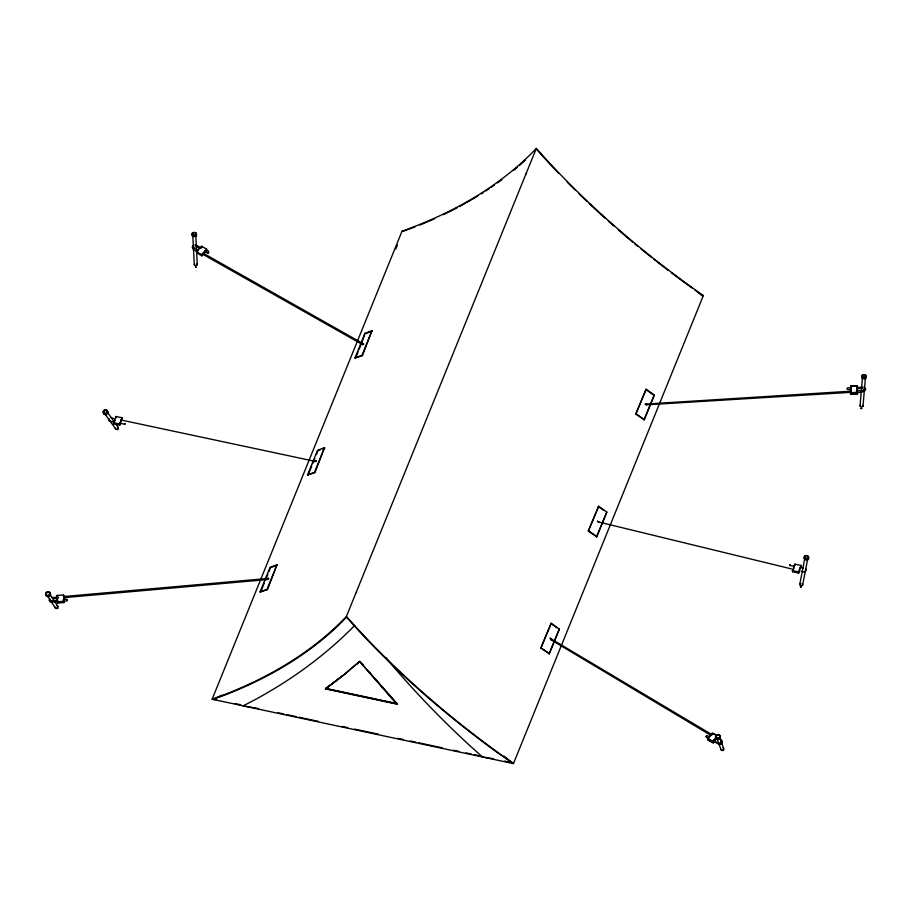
<?xml version="1.0" encoding="UTF-8"?>
<svg xmlns="http://www.w3.org/2000/svg" width="912" height="912" viewBox="0 0 912 912"><rect width="100%" height="100%" fill="white"/><g stroke="black" fill="none" stroke-linecap="round" stroke-linejoin="round"><path stroke-width="1.37" d="M63.145 599.834C68.628 597.634 68.879 602.239 63.156 600.985M851.489 387.931C845.732 386.608 845.857 391.134 851.489 389.059M847.373 389.344L847.305 388.227M850.429 392.536L850.919 386.107L857.371 386.152L857.018 393.836L850.565 393.79L850.429 392.536L856.881 392.582L857.018 393.836M850.565 393.79L850.919 386.107M856.881 392.582L857.371 386.152M860.05 405.794L862.387 378.537M862.991 406.228L865.442 377.602M67.34 600.598L67.26 599.572M799.756 584.467L804.829 558.235M802.708 584.74L807.77 558.497A1.493 1.003 10.9 0 1 807.587 558.988M790.066 565.144L790.054 564.517L789.803 565.611L793.885 566.056M792.403 570.547L794.945 564.129L801.078 565.474L798.707 573.078L792.562 571.721L792.403 570.547L798.536 571.904L798.707 573.078M792.562 571.721L794.09 567.868M798.536 571.904L801.078 565.474M212.12 699.23L402.021 231.192A734.228 404.825 22.1 0 0 536.324 148.405A734.228 404.825 22.1 0 0 703.357 295.556L513.456 763.595L212.12 699.23A734.228 404.825 22.1 0 0 346.423 616.444L536.324 148.405M512.715 762.877L497.086 752.377A734.89 405.19 22.1 0 1 357.561 629.451L346.537 617.219L338.409 625.37A734.89 405.19 22.1 0 1 226.222 694.522L213.066 699.436L216.019 699.504M395.797 249.056L397.404 245.1M260.068 591.934L270.066 567.298L277.02 564.699L267.478 589.722L260.068 591.934L267.022 589.334L277.02 564.699M307.538 474.924L317.536 450.289L324.49 447.689L314.948 472.712L307.538 474.924L314.492 472.325L324.49 447.689M355.019 357.914L365.017 333.279L371.959 330.68L362.429 355.703L355.019 357.914L361.973 355.315L371.959 330.68M260.524 592.321L264.206 583.247M266.315 578.06L267.889 574.172M268.937 571.573L270.522 567.686L277.476 565.087M307.994 475.312L311.676 466.237M312.736 463.638L314.834 458.451M316.418 454.564L317.992 450.676L320.306 449.81M355.475 358.302L358.108 351.815M359.157 349.228L360.73 345.34M361.79 342.741L365.017 333.279M325.459 688.879L344.462 674.515L359.75 661.36L396.971 704.144L325.459 688.879L344.576 674.253M356.695 664.278L359.75 661.36M540.827 648.113L551.201 623.261L559.352 629.086L549.355 653.722L540.827 648.113L551.201 623.261M588.308 531.103L598.671 506.251L606.822 512.077L596.824 536.712L588.308 531.103L598.671 506.251M635.778 414.094L646.141 389.242L654.292 395.067L644.305 419.702L635.778 414.094L646.141 389.242M548.978 653.938L559.352 629.086M596.459 536.929L606.822 512.077M643.929 419.919L654.292 395.067M702.194 295.864L694.876 289.97M113.453 422.701L116.029 416.499L122.14 417.753L119.757 425.209L113.635 423.955L113.453 422.701L119.575 423.955L119.757 425.209M113.635 423.955L115.174 420.238M119.575 423.955L122.14 417.753M49.681 598.523L49.168 600.723L50.639 602.125L57.593 601.498M717.049 737.933L713.344 742.733L707.94 740.099L707.769 738.925L712.226 733.168L716.547 735.266M713.344 742.733L713.173 741.559L716.148 737.717M117.523 429.016L117.557 429.677L118.093 429.05M196.582 251.712L201.632 246.229L206.671 249.17L206.887 250.355L201.837 255.839L196.798 252.898L196.582 251.712L201.632 254.653L201.837 255.839M201.632 254.653L206.671 249.17M717.197 738.321L712.967 742.676L707.917 739.7L707.78 738.458L712.865 733.225L716.9 735.608M712.967 742.676L712.831 741.422L716.216 737.945M358.861 661.987L344.679 673.991M331.968 683.84L342.559 675.632M330.919 684.593L325.664 688.355L397.176 703.631L367.559 670.32M193.823 244.963C189.719 247.084 194.735 251.416 197.642 251.381M213.066 699.436L221.878 695.206M403.628 231.146L414.869 226.951M366.624 333.233L372.427 331.067M322.631 448.943L324.946 448.077M208.517 252.168C206.066 255.109 211.937 250.526 206.146 250.8M268.55 578.311L267.25 579.565L268.675 578.402L63.863 596.528M850.702 391.191L645.046 404.13L646.232 404.814L850.725 392.342M646.232 404.814L646.745 404.244L645.628 403.708M57.695 600.335L50.878 600.951L50.217 600.119M51.995 597.588L58.22 597.041M54.093 598.534L58.322 598.158M63.965 597.656L267.25 579.565M57.114 595.445L63.566 594.932L63.749 596.186L63.988 602.558L57.536 603.071L57.114 595.445L57.536 603.071M57.353 601.806L63.806 601.293L63.988 602.558M850.645 386.323L857.098 385.844L857.542 393.642L851.09 394.121L850.645 386.323L850.816 387.509M850.93 392.947L857.383 392.456L857.542 393.642M857.052 387.543L862.661 387.144M856.938 388.672L862.444 388.284M856.357 390.849L863.402 390.416L864.302 388.637M856.402 392C858.853 393.551 869.695 391.111 864.052 387.041M709.012 737.056C706.663 733.43 704.155 737.819 708.487 738.093M706.105 736.657L706.686 735.653M722.749 749.767L723.011 750.496L722.35 750.211M113.008 421.766L109.098 420.945A2.326 1.824 -9.7 0 1 109.064 418.711M119.529 423.145L124.75 424.24M402.021 231.192L402.967 231.397M702.4 295.351L703.357 295.556M110.945 417.856L113.681 418.437M120.635 419.919L315.438 461.438M325.561 688.617L397.073 703.893M235.171 703.597L240.643 704.759M258.677 708.613L243.173 705.865L255.383 699.504A764.119 515.953 26 0 0 354.722 625.45M278.149 712.774L283.712 713.959M286.493 714.563L296.229 716.638M299.011 717.231L318.482 721.392M342.137 726.442L347.7 727.628M354.654 729.11L378.298 734.171M397.769 738.321L403.332 739.518M410.286 741L415.849 742.186M418.631 742.778L442.274 747.829M453.401 750.211L458.964 751.397M465.918 752.879L471.481 754.076M474.263 754.669L481.217 756.151M493.563 758.784L482.402 756.96L469.372 745.207A764.119 515.953 26 0 1 385.742 657.541M504.507 761.121L509.979 762.295M800.428 567.572L803.039 568.187M598.409 521.926L791.422 568.894M801.067 571.243L803.814 571.904A2.326 1.87 -6.4 0 0 805.661 568.792M712.238 734.821L550.027 638.218L550.848 639.7L710.414 735.061M550.848 639.7L551.407 639.369L550.563 638.206M707.769 738.925L713.173 741.559M363.603 343.858L362.634 344.633L363.728 344.041L203.114 253.148M198.178 250.355L193.367 247.266M202.612 254.186L362.634 344.633M195.487 244.633L201.415 248.064M195.179 245.773L199.819 248.463M204.459 251.142L207.936 253.16M707.78 738.458L712.831 741.422M719.534 739.176C723.729 739.415 722.931 745.138 719.18 744.534L713.241 740.954M715.282 737.968L717.721 739.427M713.674 739.871C714.712 742.607 722.213 744.796 721.13 741.467M692.618 288.363L686.987 284.339A734.89 405.19 22.1 0 1 671.312 272.711M645.776 389.458L653.927 395.284M636.154 413.877L644.305 419.702M598.295 506.468L603.391 510.104M588.673 530.887L596.824 536.712M550.825 623.477L556.936 627.844M541.204 647.896L549.355 653.722M504.097 756.116L512.51 763.39M396.971 704.144L359.636 661.61M536.438 149.18L547.462 161.424A734.89 405.19 22.1 0 0 558.611 173.28M360.662 662.101L363.101 665.087M106.966 411.665L114.034 421.549M115.607 423.749L117.956 427.044M115.573 428.822L104.584 413.455A1.493 1.265 -35.5 0 0 106.544 413.569M49.556 593.769L57.889 606.457M47.675 596.277L55.244 607.814M720.229 739.073L723.615 748.285M721.153 749.938L716.798 738.093A1.493 1.391 -20.2 0 0 717.368 738.549M201.632 246.229L201.837 247.414M116.029 416.499L116.212 417.753M526.327 173.041L526.441 173.816M356.421 591.808L356.535 592.595M794.945 564.129L795.104 565.303M195.749 235.114L197.277 264.571M192.774 235.239L194.302 264.697M857.098 385.844L857.383 392.456M850.873 388.831L851.09 394.121M63.566 594.932L63.806 601.293M117.409 426.656A1.493 1.265 -35.5 0 1 117.534 428.936A1.493 1.265 -35.5 0 1 115.345 428.207M106.807 410.537A2.36 2.006 -35.5 0 1 107 414.162A2.36 2.006 -35.5 0 1 103.535 412.988M103.786 411.882A2.36 2.006 -35.5 0 1 105.667 410.468M195.544 234.692A1.493 0.855 -3 0 1 195.556 235.547M195.02 235.889A1.493 0.855 -3 0 1 193.23 235.82A1.493 0.855 -3 0 1 192.968 234.794M196.513 263.864A1.493 0.855 -3 0 1 197.083 265.016A1.493 0.855 -3 0 1 195.054 265.403A1.493 0.855 -3 0 1 194.484 264.263M196.627 235.079A2.36 1.357 -3 0 1 193.675 236.516A2.36 1.357 -3 0 1 192.215 234.578M49.408 595.16A1.493 1.345 -33.3 0 1 48.826 595.661M56.715 605.739A1.493 1.345 -33.3 0 1 58.003 607.153A1.493 1.345 -33.3 0 1 56.419 608.532A1.493 1.345 -33.3 0 1 55.119 607.118M48.473 592.241A2.36 2.143 -33.3 0 1 50.525 594.476A2.36 2.143 -33.3 0 1 48.005 596.653A2.36 2.143 -33.3 0 1 45.953 594.419M46.375 593.313A2.36 2.143 -33.3 0 1 47.299 592.515M805.581 559.181A1.493 1.003 10.9 0 1 805.034 558.76M801.944 583.794A1.493 1.003 10.9 0 1 802.378 585.356A1.493 1.003 10.9 0 1 800.12 585.151A1.493 1.003 10.9 0 1 800.474 583.657M808.636 558.577A2.36 1.585 10.9 0 1 805.171 559.649A2.36 1.585 10.9 0 1 805.091 556.867M668.006 270.203A734.89 405.19 22.1 0 1 657.073 261.767M655.99 260.912A734.89 405.19 22.1 0 1 653.836 259.213M651.681 257.515A734.89 405.19 22.1 0 1 641.033 248.953M637.887 246.377A734.89 405.19 22.1 0 1 634.741 243.778M632.654 242.045A734.89 405.19 22.1 0 1 618.29 229.847M614.266 226.336A734.89 405.19 22.1 0 1 608.281 221.046M605.306 218.39A734.89 405.19 22.1 0 1 589.141 203.513M587.1 201.586A734.89 405.19 22.1 0 1 579.029 193.834M575.05 189.935A734.89 405.19 22.1 0 1 567.23 182.115M513.456 763.595A734.228 404.825 22.1 0 1 346.423 616.444M525.335 160.136A734.89 405.19 22.1 0 1 519.224 165.642M517.138 167.455A734.89 405.19 22.1 0 1 513.958 170.134M501.839 179.698A734.89 405.19 22.1 0 1 497.496 182.89M494.35 185.136A734.89 405.19 22.1 0 1 491.158 187.336M489.014 188.795A734.89 405.19 22.1 0 1 485.754 190.961M483.554 192.386A734.89 405.19 22.1 0 1 481.342 193.8M477.991 195.898A734.89 405.19 22.1 0 1 466.499 202.669M465.325 203.33A734.89 405.19 22.1 0 1 459.386 206.579M456.98 207.856A734.89 405.19 22.1 0 1 454.564 209.122M453.344 209.749A734.89 405.19 22.1 0 1 443.437 214.651M434.534 218.755A734.89 405.19 22.1 0 1 429.358 221.035M428.173 221.548A734.89 405.19 22.1 0 1 419.771 225.025M718.85 738.412A1.493 1.391 -20.2 0 1 718.12 738.663M723.045 747.829A1.493 1.391 -20.2 0 1 723.205 750.245A1.493 1.391 -20.2 0 1 720.913 749.265M865.135 378.024A1.493 0.901 4.9 0 1 863.037 378.047M862.444 405.35A1.493 0.901 4.9 0 1 862.684 406.638A1.493 0.901 4.9 0 1 860.597 406.661A1.493 0.901 4.9 0 1 860.358 405.384M866.161 376.987A2.36 1.425 4.9 0 1 863.618 378.788A2.36 1.425 4.9 0 1 862.125 376.405M124.545 424.388L124.864 423.59L124.545 424.388M597.463 521.299L598.945 522.405L597.531 521.197M314.914 461.597L316.247 461.005L314.914 461.597M800.405 586.769L801.215 586.986L800.405 586.769M56.966 608.065L57.65 608.475L56.966 608.065M195.544 267.159L196.354 267.25L195.544 267.159M860.962 408.382L861.726 408.622L860.962 408.382M104.287 413.923A2.36 2.006 -35.5 0 0 107.559 411.472A2.36 2.006 -35.5 0 0 104.093 410.309A2.36 2.006 -35.5 0 0 104.287 413.923M104.356 413.296A1.858 1.585 -35.5 0 0 106.943 411.369A1.858 1.585 -35.5 0 0 104.207 410.434A1.858 1.585 -35.5 0 0 104.356 413.296M193.048 235.136A2.36 1.357 -3 0 0 196.559 233.814A2.36 1.357 -3 0 0 193.002 232.788A2.36 1.357 -3 0 0 193.048 235.136M193.264 234.498A1.858 1.072 -3 0 0 196.046 233.461A1.858 1.072 -3 0 0 193.23 232.64A1.858 1.072 -3 0 0 193.264 234.498M47.652 596.117A2.36 2.143 -33.3 0 0 49.978 592.823A2.36 2.143 -33.3 0 0 46.022 592.777A2.36 2.143 -33.3 0 0 47.652 596.117M47.584 595.479A1.858 1.687 -33.3 0 0 49.43 592.891A1.858 1.687 -33.3 0 0 46.307 592.846A1.858 1.687 -33.3 0 0 47.584 595.479M804.509 557.859A2.36 1.585 10.9 0 0 808.556 558.235A2.36 1.585 10.9 0 0 806.47 555.636A2.36 1.585 10.9 0 0 804.509 557.859M805 557.392A1.858 1.254 10.9 0 0 808.192 557.688A1.858 1.254 10.9 0 0 806.55 555.636A1.858 1.254 10.9 0 0 805 557.392M716.992 739.301A2.36 2.212 -20.2 0 0 720.366 737.033A2.36 2.212 -20.2 0 0 716.729 735.471A2.36 2.212 -20.2 0 0 716.992 739.301M716.798 738.8A2.36 2.212 -20.2 0 0 720.184 736.531A2.36 2.212 -20.2 0 0 716.547 734.958A2.36 2.212 -20.2 0 0 716.798 738.8M716.957 738.218A1.858 1.744 -20.2 0 0 719.636 736.429A1.858 1.744 -20.2 0 0 716.764 735.186A1.858 1.744 -20.2 0 0 716.957 738.218M862.604 377.215A2.36 1.425 4.9 0 0 866.4 376.508A2.36 1.425 4.9 0 0 863.208 374.786A2.36 1.425 4.9 0 0 862.604 377.215M862.946 376.622A1.858 1.129 4.9 0 0 865.944 376.063A1.858 1.129 4.9 0 0 863.425 374.707A1.858 1.129 4.9 0 0 862.946 376.622"/></g></svg>
